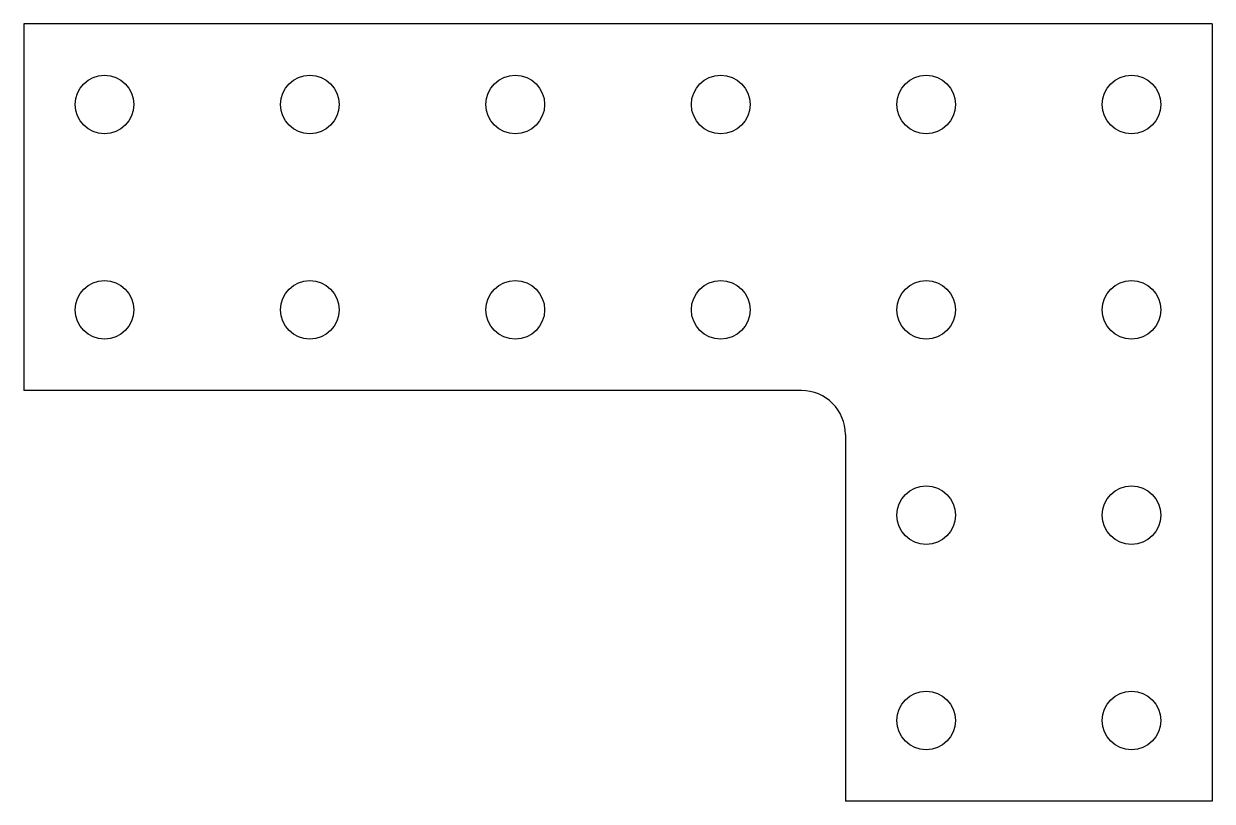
# Model space of a CAD drawing. Extents: x 19 to 100, y 533.8 to 586.8.
import ezdxf

# ---------------------------------------------------------------- set-up
doc = ezdxf.new("R2010")
doc.units = 0
doc.header["$MEASUREMENT"] = 0
doc.layers.add('VISIBLE', color=7, linetype='CONTINUOUS')

msp = doc.modelspace()

# ---------------------------------------------------------------- linework, layer by layer
at = {"layer": 'VISIBLE'}
for p, q in [((100, 586.817), (19, 586.817)), ((19, 586.817), (19, 561.817)), ((100, 586.817), (100, 533.817)), ((72, 561.817), (19, 561.817)), ((75, 558.817), (75, 533.817)), ((100, 533.817), (75, 533.817))]:
    msp.add_line(p, q, dxfattribs=at)
for centre in [(24.5, 581.317), (38.5, 581.317), (52.5, 581.317), (66.5, 581.317), (80.5, 581.317), (94.5, 581.317), (24.5, 567.317), (38.5, 567.317), (52.5, 567.317), (66.5, 567.317), (80.5, 567.317), (94.5, 567.317), (80.5, 553.317), (94.5, 553.317), (80.5, 539.317), (94.5, 539.317)]:
    msp.add_circle(centre, 2, dxfattribs=at)
msp.add_arc((72, 558.817), 3, 0, 90, dxfattribs=at)

doc.saveas('drawing.dxf')
